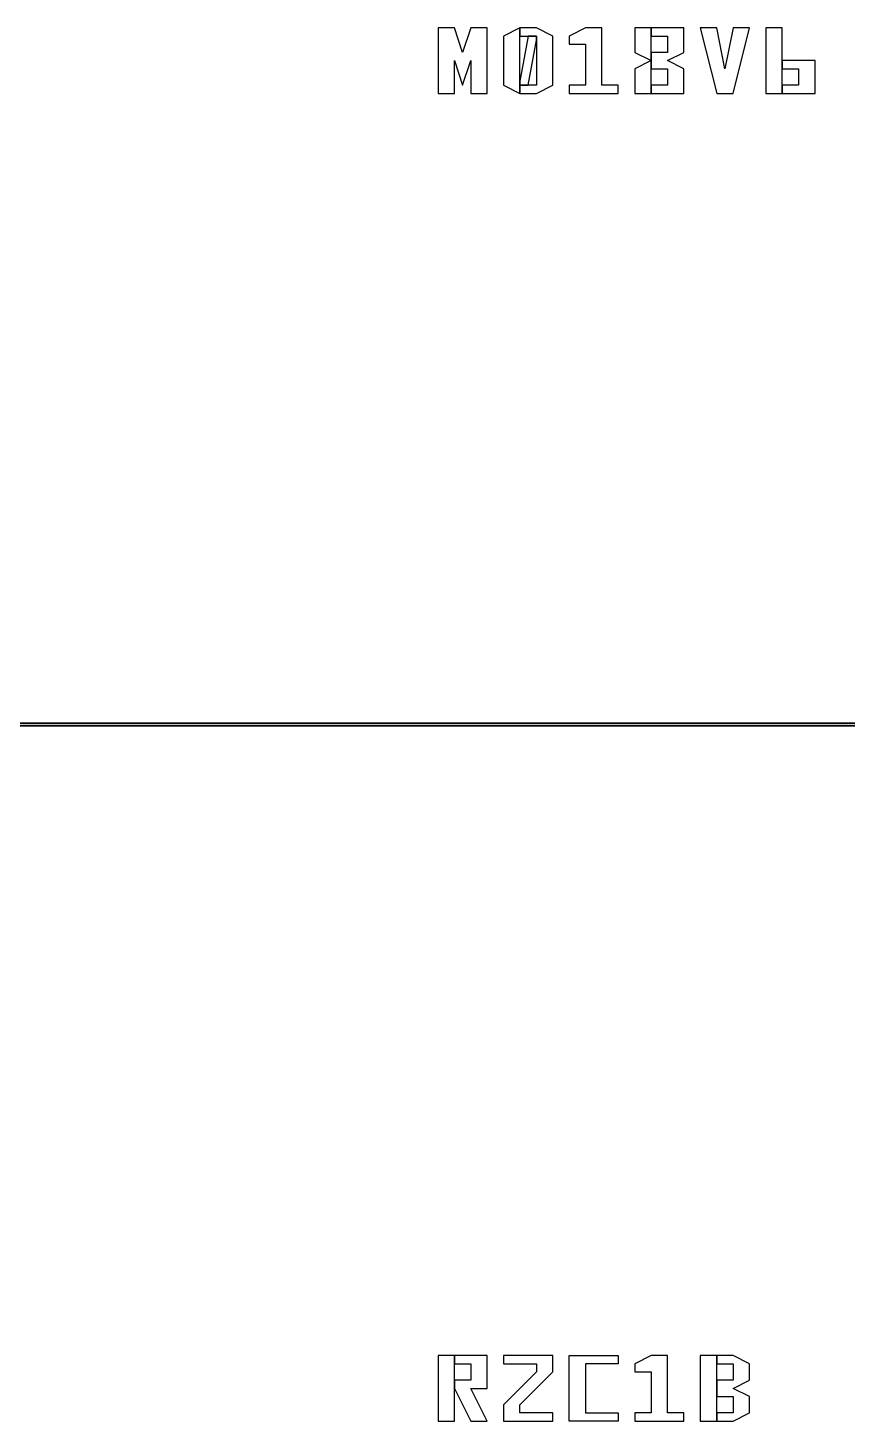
# Model space of a CAD drawing. Extents: x -200 to 7200, y -200 to 2100.
# Drawn here: x 800 to 1799, y 100 to 1800 of the extents above; entities that cross this region are included whole.
import ezdxf

# ---------------------------------------------------------------- set-up
doc = ezdxf.new("R2010")
doc.units = 0
doc.header["$MEASUREMENT"] = 0
doc.layers.get('0').update_dxf_attribs({"linetype": 'CONTINUOUS'})
doc.layers.add('GAP', color=1, linetype='CONTINUOUS')
doc.layers.add('PIN', color=2, linetype='CONTINUOUS')

# ---------------------------------------------------------------- blocks, each defined once
blk = doc.blocks.new('R2C1BGAP')
blk.add_lwpolyline([(629.5, 948.2), (3198, 948.2), (3198, 951.7), (629.5, 951.7), (629.5, 948.2)])
blk.add_solid([(629.5, 948.2), (3198, 948.2), (629.5, 951.7), (3198, 951.7)])
at = {"layer": 'GAP'}
for points in [[(1300, 1720), (1320, 1720), (1320, 1760), (1330, 1730), (1340, 1760), (1340, 1720), (1360, 1720), (1360, 1800), (1340, 1800), (1330, 1770), (1320, 1800), (1300, 1800), (1300, 1720), (1300, 1720)], [(1380, 1730), (1400, 1720), (1400, 1800), (1380, 1790), (1380, 1730)], [(1400, 1720), (1420, 1720), (1440, 1730), (1440, 1790), (1420, 1800), (1400, 1800), (1400, 1790), (1420, 1790), (1420, 1730), (1400, 1730), (1400, 1720)], [(1400, 1730), (1410, 1730), (1420, 1785), (1420, 1790), (1410, 1790), (1400, 1735), (1400, 1730)], [(1460, 1720), (1520, 1720), (1520, 1730), (1500, 1730), (1500, 1800), (1480, 1800), (1460, 1790), (1460, 1780), (1480, 1780), (1480, 1730), (1460, 1730), (1460, 1720), (1460, 1720)], [(1540, 1720), (1560, 1720), (1560, 1800), (1540, 1800), (1540, 1770), (1560, 1760), (1540, 1750), (1540, 1720)], [(1560, 1720), (1600, 1720), (1600, 1750), (1580, 1760), (1600, 1770), (1600, 1800), (1560, 1800), (1560, 1790), (1580, 1790), (1580, 1770), (1560, 1770), (1560, 1750), (1580, 1750), (1580, 1730), (1560, 1730), (1560, 1720)], [(1640, 1720), (1660, 1720), (1680, 1800), (1660, 1800), (1650, 1750), (1640, 1800), (1620, 1800), (1640, 1720), (1640, 1720)], [(1700, 1720), (1720, 1720), (1720, 1800), (1700, 1800), (1700, 1720)], [(1720, 1720), (1760, 1720), (1760, 1760), (1720, 1760), (1720, 1750), (1740, 1750), (1740, 1730), (1720, 1730), (1720, 1720)], [(1300, 100), (1320, 100), (1320, 180), (1300, 180), (1300, 100)], [(1320, 140), (1340, 100), (1360, 100), (1340, 140), (1360, 140), (1360, 180), (1320, 180), (1320, 170), (1340, 170), (1340, 150), (1320, 150), (1320, 140)], [(1380, 100), (1440, 100), (1440, 110), (1400, 110), (1400, 120), (1440, 160), (1440, 180), (1380, 180), (1380, 170), (1420, 170), (1420, 160), (1380, 120), (1380, 100), (1380, 100)], [(1460, 100), (1460, 180), (1520, 180), (1520, 170), (1480, 170), (1480, 110), (1520, 110), (1520, 100), (1460, 100), (1460, 100)], [(1540, 100), (1600, 100), (1600, 110), (1580, 110), (1580, 180), (1560, 180), (1540, 170), (1540, 160), (1560, 160), (1560, 110), (1540, 110), (1540, 100), (1540, 100)], [(1620, 100), (1640, 100), (1640, 180), (1620, 180), (1620, 100)], [(1640, 100), (1660, 100), (1680, 110), (1680, 130), (1660, 140), (1680, 150), (1680, 170), (1660, 180), (1640, 180), (1640, 170), (1660, 170), (1660, 150), (1640, 150), (1640, 130), (1660, 130), (1660, 110), (1640, 110), (1640, 100)]]:
    blk.add_lwpolyline(points, dxfattribs=at)
blk = doc.blocks.new('R2C1BPIN')
blk.add_lwpolyline([(629.5, 948.7), (3198, 948.7), (3198, 951.2), (629.5, 951.2), (629.5, 948.7)])
blk.add_solid([(629.5, 948.7), (3198, 948.7), (629.5, 951.2), (3198, 951.2)])

msp = doc.modelspace()

# ---------------------------------------------------------------- block references
at = {"layer": 'GAP'}
msp.add_blockref('R2C1BGAP', (0, 0), dxfattribs=at)
at = {"layer": 'PIN'}
msp.add_blockref('R2C1BPIN', (0, 0), dxfattribs=at)

doc.saveas('drawing.dxf')
